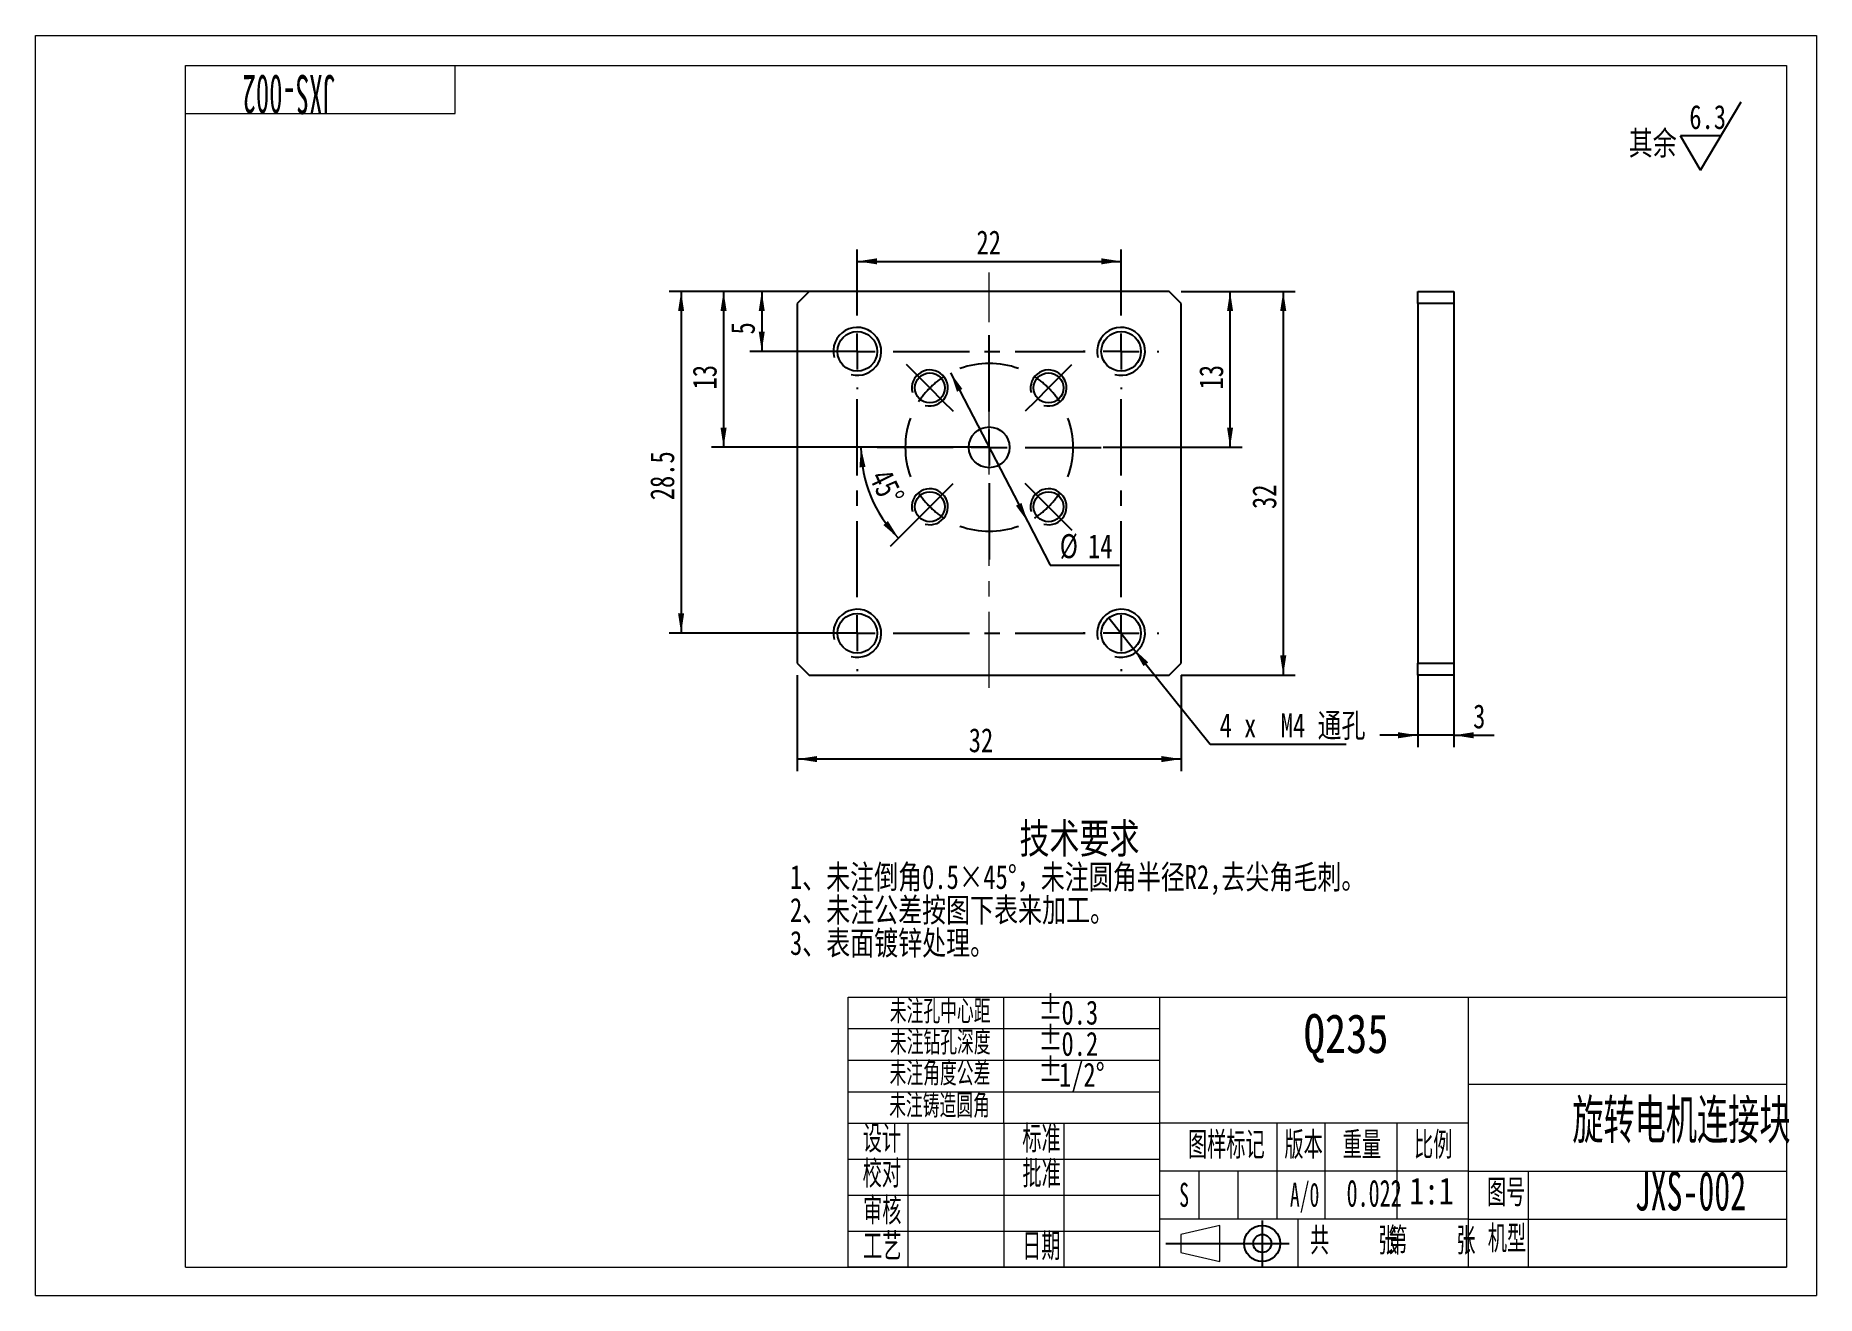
# Model space of a CAD drawing. Header units: millimetres. Extents: x 0 to 297, y 0 to 210.
import ezdxf

# ---------------------------------------------------------------- set-up
doc = ezdxf.new("R2010")
doc.units = ezdxf.units.MM
doc.linetypes.add('CENTERX2', pattern=[20.32, 12.7, -2.54, 2.54, -2.54])
for name, color, linetype in [('02', 1, 'Continuous'), ('05', 4, 'CENTERX2'), ('06', 5, 'Continuous'), ('12', 3, 'Continuous')]:
    doc.layers.add(name, color=color, linetype=linetype)
doc.styles.add('SLDTEXTSTYLE0', font='HYSWLONGFANGSONG.TTF', dxfattribs={"bigfont": 'bigfont'})
doc.styles.add('SLDTEXTSTYLE1', font='HYSWLONGFANGSONG.TTF')
doc.styles.add('SLDTEXTSTYLE2', font='HYSWLONGFANGSONG.TTF', dxfattribs={"width": 0.8, "bigfont": 'bigfont'})
doc.styles.add('SLDTEXTSTYLE3', font='仿宋_GB2312', dxfattribs={"width": 0.8})
doc.styles.add('SLDTEXTSTYLE4', font='HYSWLONGFANGSONG.TTF', dxfattribs={"width": 0.67})
doc.styles.add('SLDTEXTSTYLE5', font='HYSWLONGFANGSONG.TTF', dxfattribs={"width": 0.8})
doc.dimstyles.new('SLDDIMSTYLE0', dxfattribs={"dimtxt": 4, "dimasz": 3.302, "dimexe": 0, "dimexo": 0.0625, "dimgap": 1, "dimtad": 2, "dimlfac": 0.5, "dimrnd": 1e-09, "dimzin": 12, "dimdsep": 46, "dimtxsty": 'SLDTEXTSTYLE1', "dimsah": 1, "dimcen": 0.09, "dimadec": 0, "dimazin": 3, "dimtfac": 1, "dimtofl": 0, "dimtmove": 0, "dimatfit": 3, "dimfxl": 0, "dimfrac": 2, "dimtolj": 1, "dimtzin": 12, "dimarcsym": 0})
doc.dimstyles.new('SLDDIMSTYLE1', dxfattribs={"dimtxt": 4, "dimasz": 3.302, "dimexe": 0, "dimexo": 0.0625, "dimgap": 1, "dimtad": 0, "dimtih": 1, "dimtoh": 1, "dimlfac": 0.5, "dimrnd": 1e-09, "dimzin": 12, "dimdsep": 46, "dimtxsty": 'SLDTEXTSTYLE1', "dimsah": 1, "dimcen": 0, "dimadec": 0, "dimazin": 3, "dimtfac": 1, "dimtmove": 0, "dimatfit": 3, "dimfxl": 0, "dimfrac": 2, "dimtolj": 1, "dimtzin": 12, "dimarcsym": 0})
doc.dimstyles.new('SLDDIMSTYLE2', dxfattribs={"dimtxt": 4, "dimasz": 3.302, "dimexe": 0, "dimexo": 0.0625, "dimgap": 1, "dimtad": 2, "dimdec": 4, "dimlfac": 0.5, "dimzin": 12, "dimdsep": 46, "dimtxsty": 'SLDTEXTSTYLE1', "dimsah": 1, "dimcen": 0.09, "dimadec": 0, "dimazin": 3, "dimtfac": 1, "dimtdec": 0, "dimtofl": 0, "dimtmove": 0, "dimatfit": 3, "dimfxl": 0, "dimfrac": 2, "dimtolj": 1, "dimtzin": 12, "dimarcsym": 0})
doc.dimstyles.new('SLDDIMSTYLE3', dxfattribs={"dimtxt": 4, "dimasz": 3.302, "dimexe": 0, "dimexo": 0.0625, "dimgap": 1, "dimtad": 0, "dimtih": 1, "dimtoh": 1, "dimdec": 0, "dimlfac": 0.5, "dimrnd": 1e-09, "dimzin": 12, "dimdsep": 46, "dimtxsty": 'SLDTEXTSTYLE1', "dimblk1": 'NONE', "dimsah": 1, "dimcen": 0, "dimadec": 0, "dimazin": 3, "dimtfac": 1, "dimtmove": 0, "dimatfit": 3, "dimldrblk": 'NONE', "dimfxl": 0, "dimfrac": 2, "dimtolj": 1, "dimtzin": 12, "dimarcsym": 0})
doc.dimstyles.new('SLDDIMSTYLE4', dxfattribs={"dimtxt": 4, "dimasz": 3.302, "dimexe": 0, "dimexo": 0.0625, "dimgap": 1, "dimtad": 2, "dimlfac": 0.5, "dimrnd": 1e-09, "dimzin": 12, "dimdsep": 46, "dimtxsty": 'SLDTEXTSTYLE1', "dimsah": 1, "dimcen": 0.09, "dimadec": 0, "dimazin": 3, "dimtfac": 1, "dimtmove": 0, "dimatfit": 0, "dimfxl": 0, "dimfrac": 2, "dimtolj": 1, "dimtzin": 12, "dimarcsym": 0})

# ---------------------------------------------------------------- blocks, each defined once
blk = doc.blocks.new('块2')
at = {"color": 7, "linetype": 'Continuous', "lineweight": 15}
for p, q in [((265.02, 12.24), (258.52, 10.74)), ((265.02, 6.24), (265.02, 12.24)), ((258.52, 10.74), (258.52, 7.74)), ((258.52, 7.74), (265.02, 6.24))]:
    blk.add_line(p, q, dxfattribs=at)
for p, q in [((272.1, 13.04), (272.1, 5.42)), ((256.01, 9.24), (276.57, 9.24))]:
    blk.add_line(p, q)
for radius in [3, 1.5]:
    blk.add_circle((272.1, 9.24), radius)
blk = doc.blocks.new('SW_NOTE_0')
at = {"layer": '12', "color": 0, "attachment_point": 1, "style": 'SLDTEXTSTYLE0'}
for s, insert, char_height in [('\\M+18B5A术\\M+19776\\M+18B81', (0, 6.45), 5), ('1\\M+18141\\M+196A2\\M+1928D\\M+1937C\\M+18A700.5\\M+1817E45\\M+1818B\\M+18143\\M+196A2\\M+1928D圆\\M+18A70\\M+194BC\\M+18C61R2,\\M+18B8E\\M+190EB\\M+18A70\\M+196D1\\M+18E68\\M+18142', (-38.28, -0.47), 4), ('2\\M+18141\\M+196A2\\M+1928D\\M+18CF6\\M+18DB7\\M+188C2图\\M+189BA\\M+1955C\\M+19788\\M+189C1\\M+18D48\\M+18142', (-38.28, -5.97), 4), ('3\\M+18141\\M+1955C\\M+196CA镀锌处\\M+1979D\\M+18142', (-38.28, -11.47), 4)]:
    blk.add_mtext(s, dxfattribs=dict(at, insert=insert, char_height=char_height))
blk = doc.blocks.new('SW_SFSYMBOL_0')
at = {"layer": '12', "color": 0}
for p, q in [((1.88, -5.71), (8.62, 5.71)), ((1.88, -5.71), (-1.49, 0)), ((5.25, 0), (-1.49, 0))]:
    blk.add_line(p, q, dxfattribs=at)
at = {"layer": '12', "color": 0, "insert": (0, 5.16), "char_height": 4, "attachment_point": 1, "style": 'SLDTEXTSTYLE1'}
blk.add_mtext('6.3', dxfattribs=at)
blk = doc.blocks.new('_D')
at = {"layer": '12'}
for p, q in [((191.05, 167.37), (210.09, 167.37)), ((208.09, 167.37), (208.09, 103.37)), ((191.05, 103.37), (210.09, 103.37))]:
    blk.add_line(p, q, dxfattribs=at)
for points in [[(208.09, 167.37), (207.58, 164.07), (208.6, 164.07)], [(208.09, 103.37), (208.6, 106.67), (207.58, 106.67)]]:
    blk.add_solid(points, dxfattribs=at)
at = {"layer": '12', "insert": (202.93, 131.09, -3), "char_height": 4, "attachment_point": 1, "rotation": 90, "style": 'SLDTEXTSTYLE1'}
blk.add_mtext('32', dxfattribs=at)
blk = doc.blocks.new('_D_1')
at = {"layer": '12'}
for p, q in [((127.05, 103.37), (127.05, 87.4)), ((191.05, 103.37), (191.05, 87.4)), ((191.05, 89.4), (127.05, 89.4))]:
    blk.add_line(p, q, dxfattribs=at)
for points in [[(127.05, 89.4), (130.35, 88.89), (130.35, 89.91)], [(191.05, 89.4), (187.75, 89.91), (187.75, 88.89)]]:
    blk.add_solid(points, dxfattribs=at)
at = {"layer": '12', "insert": (155.64, 94.55, -3), "char_height": 4, "attachment_point": 1, "style": 'SLDTEXTSTYLE1'}
blk.add_mtext('32', dxfattribs=at)
blk = doc.blocks.new('_D_2')
at = {"layer": '12'}
for p, q in [((191.05, 167.37), (201.22, 167.37)), ((199.22, 141.37), (199.22, 167.37)), ((178.05, 141.37), (201.22, 141.37))]:
    blk.add_line(p, q, dxfattribs=at)
for points in [[(199.22, 167.37), (198.72, 164.07), (199.73, 164.07)], [(199.22, 141.37), (199.73, 144.67), (198.72, 144.67)]]:
    blk.add_solid(points, dxfattribs=at)
at = {"layer": '12', "insert": (194.07, 151.02, -3), "char_height": 4, "attachment_point": 1, "rotation": 90, "style": 'SLDTEXTSTYLE1'}
blk.add_mtext('13', dxfattribs=at)
blk = doc.blocks.new('_D_3')
at = {"layer": '12'}
for p, q in [((152.61, 153.8), (165.49, 128.94)), ((165.49, 128.94), (169.23, 121.73)), ((169.23, 121.73), (180.78, 121.73))]:
    blk.add_line(p, q, dxfattribs=at)
for points in [[(152.61, 153.8), (153.68, 150.63), (154.58, 151.1)], [(165.49, 128.94), (164.43, 132.1), (163.52, 131.64)]]:
    blk.add_solid(points, dxfattribs=at)
at = {"layer": '12', "char_height": 4, "attachment_point": 1, "style": 'SLDTEXTSTYLE1'}
for s, insert in [('%%c', (170.82, 126.9, 3)), ('14', (175.52, 126.89, 3))]:
    blk.add_mtext(s, dxfattribs=dict(at, insert=insert))
blk = doc.blocks.new('_D_4')
at = {"layer": '12'}
for p, q in [((137.05, 163.67), (137.05, 174.37)), ((137.05, 172.37), (181.05, 172.37)), ((181.05, 163.67), (181.05, 174.37))]:
    blk.add_line(p, q, dxfattribs=at)
for points in [[(137.05, 172.37), (140.35, 171.87), (140.35, 172.88)], [(181.05, 172.37), (177.75, 172.88), (177.75, 171.87)]]:
    blk.add_solid(points, dxfattribs=at)
at = {"layer": '12', "insert": (156.93, 177.53, 3), "char_height": 4, "attachment_point": 1, "style": 'SLDTEXTSTYLE1'}
blk.add_mtext('22', dxfattribs=at)
blk = doc.blocks.new('_D_5')
at = {"layer": '12'}
for p, q in [((129.05, 167.37), (119.12, 167.37)), ((121.12, 167.37), (121.12, 157.37)), ((137.05, 157.37), (119.12, 157.37))]:
    blk.add_line(p, q, dxfattribs=at)
for points in [[(121.12, 167.37), (120.61, 164.07), (121.62, 164.07)], [(121.12, 157.37), (121.62, 160.67), (120.61, 160.67)]]:
    blk.add_solid(points, dxfattribs=at)
at = {"layer": '12', "insert": (115.96, 160.19, -3), "char_height": 4, "attachment_point": 1, "rotation": 90, "style": 'SLDTEXTSTYLE1'}
blk.add_mtext('5', dxfattribs=at)
blk = doc.blocks.new('_D_6')
at = {"layer": '12'}
for p, q in [((129.05, 167.37), (112.75, 167.37)), ((114.75, 167.37), (114.75, 141.37)), ((159.05, 141.37), (112.75, 141.37))]:
    blk.add_line(p, q, dxfattribs=at)
for points in [[(114.75, 167.37), (114.24, 164.07), (115.26, 164.07)], [(114.75, 141.37), (115.26, 144.67), (114.24, 144.67)]]:
    blk.add_solid(points, dxfattribs=at)
at = {"layer": '12', "insert": (109.59, 151.02, -3), "char_height": 4, "attachment_point": 1, "rotation": 90, "style": 'SLDTEXTSTYLE1'}
blk.add_mtext('13', dxfattribs=at)
blk = doc.blocks.new('_D_7')
at = {"layer": '12'}
for p, q in [((129.05, 167.37), (105.67, 167.37)), ((107.67, 167.37), (107.67, 110.37)), ((137.05, 110.37), (105.67, 110.37))]:
    blk.add_line(p, q, dxfattribs=at)
for points in [[(107.67, 167.37), (107.16, 164.07), (108.17, 164.07)], [(107.67, 110.37), (108.17, 113.67), (107.16, 113.67)]]:
    blk.add_solid(points, dxfattribs=at)
at = {"layer": '12', "insert": (102.51, 132.55, -3), "char_height": 4, "attachment_point": 1, "rotation": 90, "style": 'SLDTEXTSTYLE1'}
blk.add_mtext('28.5', dxfattribs=at)
blk = doc.blocks.new('_D_8')
at = {"layer": '12'}
for p, q in [((140.05, 141.37), (135.66, 141.37)), ((145.26, 127.58), (142.51, 124.83))]:
    blk.add_line(p, q, dxfattribs=at)
blk.add_arc((159.05, 141.37), 21.39, 180, 225, dxfattribs=at)
for points in [[(137.66, 141.37), (137.41, 138.04), (138.42, 138.11)], [(143.93, 126.24), (142.16, 129.08), (141.39, 128.42)]]:
    blk.add_solid(points, dxfattribs=at)
at = {"layer": '12', "insert": (142.55, 138.13, -3), "char_height": 4, "attachment_point": 1, "rotation": 296.2068, "style": 'SLDTEXTSTYLE1'}
blk.add_mtext('45°', dxfattribs=at)
blk = doc.blocks.new('_D_9')
at = {"layer": '12'}
for p, q in [((178.99, 112.94), (183.12, 107.79)), ((183.12, 107.79), (195.89, 91.86)), ((195.89, 91.86), (218.6, 91.86))]:
    blk.add_line(p, q, dxfattribs=at)
blk.add_solid([(183.12, 107.79), (184.78, 104.9), (185.58, 105.53)], dxfattribs=at)
at = {"layer": '12', "insert": (197.48, 97.02, -3), "char_height": 4, "attachment_point": 1, "style": 'SLDTEXTSTYLE0'}
blk.add_mtext('4 x  M4 \\M+192CA\\M+18D45', dxfattribs=at)
blk = doc.blocks.new('_NONE')
blk = doc.blocks.new('SW_CENTERMARKSYMBOL_0')
at = {"layer": '05', "color": 0}
for p, q in [((-9.9, 15.9), (-9.9, 28.9)), ((-21.92, 21.92), (-23.69, 23.69)), ((-19.8, 19.8), (-21.92, 21.92)), ((0, 19.8), (2.12, 21.92)), ((2.12, 21.92), (3.89, 23.69)), ((-19.8, 19.8), (-17.68, 17.68)), ((0, 19.8), (-2.12, 17.68)), ((-17.68, 17.68), (-15.91, 15.91)), ((-2.12, 17.68), (-3.89, 15.91)), ((-9.9, 9.9), (-9.9, 12.9)), ((-15.9, 9.9), (-28.9, 9.9)), ((-9.9, 9.9), (-12.9, 9.9)), ((-9.9, 9.9), (-9.9, 6.9)), ((-9.9, 9.9), (-6.9, 9.9)), ((-3.9, 9.9), (9.1, 9.9)), ((-17.68, 2.12), (-15.91, 3.89)), ((-9.9, 3.9), (-9.9, -9.1)), ((-2.12, 2.12), (-3.89, 3.89)), ((-19.8, 0), (-21.92, -2.12)), ((-19.8, 0), (-17.68, 2.12)), ((0, 0), (-2.12, 2.12)), ((0, 0), (2.12, -2.12)), ((-21.92, -2.12), (-23.69, -3.89)), ((2.12, -2.12), (3.89, -3.89))]:
    blk.add_line(p, q, dxfattribs=at)
for start, end in [(69.5553, 110.4447), (122.7223, 135), (45, 57.2777), (135, 147.2777), (32.7223, 45), (159.5553, 200.4447), (339.5553, 20.4447), (212.7223, 225), (302.7223, 315), (315, 327.2777), (225, 237.2777), (249.5553, 290.4447)]:
    blk.add_arc((-9.9, 9.9), 14, start, end, dxfattribs=at)
blk = doc.blocks.new('SW_CENTERMARKSYMBOL_1')
at = {"layer": '05', "color": 0}
for p, q in [((0, 6), (0, 6.3)), ((0, 0), (0, 3)), ((-6, 0), (-6.3, 0)), ((0, 0), (-3, 0)), ((0, 0), (0, -3)), ((0, 0), (3, 0)), ((6, 0), (6.3, 0)), ((0, -6), (0, -6.3))]:
    blk.add_line(p, q, dxfattribs=at)
blk = doc.blocks.new('SW_CENTERMARKSYMBOL_2')
at = {"layer": '05', "color": 0}
for p, q in [((0, 6), (0, 6.3)), ((0, 0), (0, 3)), ((-6, 0), (-6.3, 0)), ((0, 0), (-3, 0)), ((0, 0), (0, -3)), ((0, 0), (3, 0)), ((6, 0), (6.3, 0)), ((0, -6), (0, -6.3))]:
    blk.add_line(p, q, dxfattribs=at)
blk = doc.blocks.new('SW_CENTERMARKSYMBOL_3')
at = {"layer": '05', "color": 0}
for p, q in [((0, 6), (0, 6.3)), ((0, 0), (0, 3)), ((-6, 0), (-6.3, 0)), ((0, 0), (-3, 0)), ((0, 0), (0, -3)), ((0, 0), (3, 0)), ((6, 0), (6.3, 0)), ((0, -6), (0, -6.3))]:
    blk.add_line(p, q, dxfattribs=at)
blk = doc.blocks.new('SW_CENTERMARKSYMBOL_4')
at = {"layer": '05', "color": 0}
for p, q in [((0, 6), (0, 6.3)), ((0, 0), (0, 3)), ((-6, 0), (-6.3, 0)), ((0, 0), (-3, 0)), ((0, 0), (0, -3)), ((0, 0), (3, 0)), ((6, 0), (6.3, 0)), ((0, -6), (0, -6.3))]:
    blk.add_line(p, q, dxfattribs=at)
blk = doc.blocks.new('SW_CENTERMARKSYMBOL_5')
at = {"layer": '05', "color": 0}
for p, q in [((0, 6), (0, 6.3)), ((44, 6), (44, 6.3)), ((0, 0), (0, 3)), ((44, 0), (44, 3)), ((-6, 0), (-6.3, 0)), ((0, 0), (-3, 0)), ((0, 0), (0, -3)), ((0, 0), (3, 0)), ((6, 0), (38, 0)), ((44, 0), (41, 0)), ((44, 0), (44, -3)), ((44, 0), (47, 0)), ((50, 0), (50.3, 0)), ((0, -41), (0, -6)), ((44, -41), (44, -6)), ((0, -47), (0, -44)), ((44, -47), (44, -44)), ((-6, -47), (-6.3, -47)), ((0, -47), (-3, -47)), ((0, -47), (0, -50)), ((0, -47), (3, -47)), ((6, -47), (38, -47)), ((44, -47), (41, -47)), ((44, -47), (44, -50)), ((44, -47), (47, -47)), ((50, -47), (50.3, -47)), ((0, -53), (0, -53.3)), ((44, -53), (44, -53.3))]:
    blk.add_line(p, q, dxfattribs=at)
blk = doc.blocks.new('_D_10')
at = {"layer": '12'}
for p, q in [((230.55, 103.37), (230.55, 91.37)), ((236.55, 103.37), (236.55, 91.37)), ((230.55, 93.37), (224.2, 93.37)), ((236.55, 93.37), (230.55, 93.37)), ((236.55, 93.37), (243.27, 93.37))]:
    blk.add_line(p, q, dxfattribs=at)
for points in [[(230.55, 93.37), (227.24, 93.88), (227.24, 92.86)], [(236.55, 93.37), (239.85, 92.86), (239.85, 93.88)]]:
    blk.add_solid(points, dxfattribs=at)
at = {"layer": '12', "insert": (239.76, 98.52), "char_height": 4, "attachment_point": 1, "style": 'SLDTEXTSTYLE1'}
blk.add_mtext('3', dxfattribs=at)

msp = doc.modelspace()

# ---------------------------------------------------------------- linework, layer by layer
at = {"color": 7, "linetype": 'CENTERX2', "lineweight": 0, "true_color": 0xffffff}
msp.add_line((159.05079, 101.26921), (159.05079, 170.53013), dxfattribs=at)
for p, q in [((129.05079, 167.36722), (127.05079, 165.36722)), ((189.05079, 167.36722), (129.05079, 167.36722)), ((191.05079, 165.36722), (189.05079, 167.36722)), ((230.54669, 167.36722), (236.54669, 167.36722)), ((230.54669, 165.36722), (230.54669, 167.36722)), ((236.54669, 167.36722), (236.54669, 165.36722)), ((127.05079, 165.36722), (127.05079, 105.36722)), ((191.05079, 105.36722), (191.05079, 165.36722)), ((236.54669, 165.36722), (230.54669, 165.36722)), ((230.54669, 165.36722), (230.54669, 105.36722)), ((236.54669, 165.36722), (236.54669, 105.36722)), ((127.05079, 105.36722), (129.05079, 103.36722)), ((189.05079, 103.36722), (191.05079, 105.36722)), ((230.54669, 103.36722), (230.54669, 105.36722)), ((230.54669, 105.36722), (236.54669, 105.36722)), ((236.54669, 105.36722), (236.54669, 103.36722)), ((129.05079, 103.36722), (189.05079, 103.36722)), ((236.54669, 103.36722), (230.54669, 103.36722))]:
    msp.add_line(p, q)
for centre, radius in [((137.05079, 157.36722), 3.3), ((181.05079, 157.36722), 3.3), ((149.1513, 151.26671), 2.5), ((168.95029, 151.26671), 2.5), ((159.05079, 141.36722), 3.4), ((149.1513, 131.46772), 2.5), ((168.95029, 131.46772), 2.5), ((137.05079, 110.36722), 3.3), ((181.05079, 110.36722), 3.3)]:
    msp.add_circle(centre, radius)
at = {"layer": '02'}
for centre, radius in [((137.05079, 157.36722), 4), ((181.05079, 157.36722), 4), ((149.1513, 151.26671), 3), ((168.95029, 151.26671), 3), ((149.1513, 131.46772), 3), ((168.95029, 131.46772), 3), ((137.05079, 110.36722), 4), ((181.05079, 110.36722), 4)]:
    msp.add_arc(centre, radius, 255, 195, dxfattribs=at)
at = {"layer": '06', "color": 5, "linetype": 'Continuous', "lineweight": 0, "true_color": 0x0000ff}
for p, q in [((0.01076, 0), (0.01076, 210)), ((0.01076, 210), (297.01076, 210)), ((297.01076, 210), (297.01076, 0)), ((25.01076, 4.69251), (25.01076, 205)), ((25.01076, 205), (292.01076, 205)), ((70.01076, 197), (70.01076, 205)), ((292.01076, 205), (292.01076, 4.69251)), ((25.01076, 197), (70.01076, 197)), ((135.51076, 4.69251), (135.51076, 49.69251)), ((135.51076, 49.69251), (292.01076, 49.69251)), ((161.51076, 28.69251), (161.51076, 49.69251)), ((187.51076, 4.69251), (187.51076, 49.69251)), ((239.01076, 4.69251), (239.01076, 49.69251)), ((292.01076, 49.69251), (292.01076, 4.69251)), ((187.51076, 44.44251), (135.51076, 44.44251)), ((135.51076, 39.19251), (187.51076, 39.19251)), ((135.51076, 33.94251), (187.51076, 33.94251)), ((239.01076, 35.19251), (292.01076, 35.19251)), ((135.51076, 28.69251), (187.51076, 28.69251)), ((145.51076, 4.69251), (145.51076, 28.69251)), ((161.51076, 28.69251), (161.51076, 4.69251)), ((171.51076, 28.69251), (171.51076, 4.69251)), ((239.01076, 28.69251), (187.51076, 28.69251)), ((207.01076, 28.69251), (207.01076, 12.69251)), ((215.01076, 28.69251), (215.01076, 12.69251)), ((227.01076, 28.69251), (227.01076, 12.69251)), ((135.51076, 22.69251), (187.51076, 22.69251)), ((239.01076, 20.69251), (187.51076, 20.69251)), ((194.01076, 20.69251), (194.01076, 12.69251)), ((200.51076, 20.69251), (200.51076, 12.69251)), ((239.01076, 20.69251), (292.01076, 20.69251)), ((249.01076, 4.69251), (249.01076, 20.69251)), ((135.51076, 16.69251), (187.51076, 16.69251)), ((239.01076, 12.69251), (187.51076, 12.69251)), ((210.51076, 12.69251), (210.51076, 4.69251)), ((239.01076, 12.69251), (292.01076, 12.69251)), ((135.51076, 10.69251), (187.51076, 10.69251)), ((25.01076, 4.69251), (292.01076, 4.69251)), ((292.01076, 4.69251), (135.51076, 4.69251)), ((0.01076, 0), (297.01076, 0))]:
    msp.add_line(p, q, dxfattribs=at)

# ---------------------------------------------------------------- block references
msp.add_blockref('块2', (-67.51307, -0.58074))
at = {"layer": '05'}
for name, p in [('SW_CENTERMARKSYMBOL_4', (137.05079, 157.36722)), ('SW_CENTERMARKSYMBOL_5', (137.05079, 157.36722)), ('SW_CENTERMARKSYMBOL_3', (181.05079, 157.36722)), ('SW_CENTERMARKSYMBOL_0', (168.95029, 131.46772)), ('SW_CENTERMARKSYMBOL_2', (137.05079, 110.36722)), ('SW_CENTERMARKSYMBOL_1', (181.05079, 110.36722))]:
    msp.add_blockref(name, p, dxfattribs=at)
at = {"layer": '12'}
for name, p in [('SW_SFSYMBOL_0', (275.82027, 193.27426)), ('SW_NOTE_0', (164.10574, 72.22268))]:
    msp.add_blockref(name, p, dxfattribs=at)

# ---------------------------------------------------------------- texts
at = {"layer": '12', "insert": (42.30678, 196.91694), "char_height": 6.5, "attachment_point": 2, "rotation": 180, "style": 'SLDTEXTSTYLE4'}
msp.add_mtext('JXS-002', dxfattribs=at)
at = {"layer": '12'}
for s, insert, char_height, attachment_point, style in [('\\M+191B4\\M+1975D', (265.72049, 194.09723), 4, 1, 'SLDTEXTSTYLE0'), ('\\M+196A2\\M+1928D\\M+18D45\\M+19286\\M+19053\\M+18B97', (142.4754, 49.20449), 3.5, 1, 'SLDTEXTSTYLE2'), ('%%p', (167.22559, 50.04148), 4, 1, 'SLDTEXTSTYLE1'), ('0.3', (171.10906, 49.14683), 4, 1, 'SLDTEXTSTYLE1'), ('\\M+196A2\\M+1928D钻\\M+18D45\\M+1905B\\M+19378', (142.49193, 44.0175), 3.5, 1, 'SLDTEXTSTYLE2'), ('%%p', (167.22559, 44.93713), 4, 1, 'SLDTEXTSTYLE1'), ('Q235', (218.57807, 46.89137), 6.5, 2, 'SLDTEXTSTYLE3'), ('0.2', (171.10906, 43.93599), 4, 1, 'SLDTEXTSTYLE1'), ('\\M+196A2\\M+1928D\\M+18A70\\M+19378\\M+18CF6\\M+18DB7', (142.437, 38.85763), 3.5, 1, 'SLDTEXTSTYLE2'), ('%%p', (167.22559, 39.6645), 4, 1, 'SLDTEXTSTYLE1'), ('1/2°', (170.68058, 38.7874), 4, 1, 'SLDTEXTSTYLE1'), ('\\M+196A2\\M+1928D铸\\M+191A2圆\\M+18A70', (142.36846, 33.51559), 3.5, 1, 'SLDTEXTSTYLE2'), ('\\M+190F9转电\\M+18AF7连\\M+190DA块', (274.50498, 32.56088), 6.5, 2, 'SLDTEXTSTYLE2'), ('设计', (137.95252, 28.24332), 4, 1, 'SLDTEXTSTYLE2'), ('标\\M+18F79', (164.57777, 28.24332), 4, 1, 'SLDTEXTSTYLE2'), ('图样标记', (192.2019, 27.19899), 4, 1, 'SLDTEXTSTYLE2'), ('\\M+194C5\\M+1967B', (208.28645, 27.19899), 4, 1, 'SLDTEXTSTYLE2'), ('\\M+18F64\\M+197CA', (218.0106, 27.19899), 4, 1, 'SLDTEXTSTYLE2'), ('\\M+194E4\\M+197E1', (229.91091, 27.19899), 4, 1, 'SLDTEXTSTYLE2'), ('\\M+18D5A对', (137.94363, 22.39978), 4, 1, 'SLDTEXTSTYLE2'), ('\\M+194E1\\M+18F79', (164.58888, 22.39978), 4, 1, 'SLDTEXTSTYLE2'), ('S', (191.55836, 18.76001), 4, 2, 'SLDTEXTSTYLE5'), ('A/0', (209.207, 18.77668), 4, 1, 'SLDTEXTSTYLE5'), ('0.022', (223.25155, 19.28024), 4.5, 2, 'SLDTEXTSTYLE5'), ('1:1', (232.82751, 19.66149), 4.5, 2, 'SLDTEXTSTYLE3'), ('图\\M+18D86', (242.06795, 19.28557), 4, 1, 'SLDTEXTSTYLE2'), ('JXS-002', (276.00497, 20.65327), 6.5, 2, 'SLDTEXTSTYLE5'), ('审\\M+18A6A', (138.01807, 16.24881), 4, 1, 'SLDTEXTSTYLE2'), ('\\M+18AF7\\M+18C5E', (242.20239, 11.58969), 4, 1, 'SLDTEXTSTYLE2'), ('\\M+18D48艺', (138.0203, 10.30481), 4, 1, 'SLDTEXTSTYLE2'), ('\\M+193FA\\M+18AFA', (164.54999, 10.30481), 4, 1, 'SLDTEXTSTYLE2'), ('\\M+18BA4     张', (212.57393, 11.23885), 4, 1, 'SLDTEXTSTYLE2'), ('\\M+191E6     张', (225.60763, 11.23885), 4, 1, 'SLDTEXTSTYLE2')]:
    msp.add_mtext(s, dxfattribs=dict(at, insert=insert, char_height=char_height, attachment_point=attachment_point, style=style))

# ---------------------------------------------------------------- dimensions: what is measured, and where the dimension line sits
for base, p1, p2, dimstyle, picture, middle in [((181.05079, 174.84868), (137.05079, 157.36722), (181.05079, 157.36722), 'SLDDIMSTYLE0', '_D_4', (159.5565, 174.84868)), ((127.05079, 91.87204), (191.05079, 103.36722), (127.05079, 103.36722), 'SLDDIMSTYLE0', '_D_1', (158.27048, 91.87204)), ((230.54669, 93.36722), (236.54669, 103.36722), (230.54669, 103.36722), 'SLDDIMSTYLE4', '_D_10', (241.51588, 93.36722))]:
    dim = msp.add_linear_dim(base=base, p1=p1, p2=p2, dimstyle=dimstyle, dxfattribs=at)
    dim.commit()
    dim.dimension.update_dxf_attribs({"geometry": picture, "text_midpoint": middle, "dimtype": 160})
for base, p1, p2, picture, middle in [((107.66629, 110.36722), (129.05079, 167.36722), (137.05079, 110.36722), '_D_7', (107.66629, 136.92869)), ((114.75068, 141.36722), (129.05079, 167.36722), (159.05079, 141.36722), '_D_6', (114.75068, 153.64751)), ((121.11676, 157.36722), (129.05079, 167.36722), (137.05079, 157.36722), '_D_5', (121.11676, 161.94406)), ((196.74838, 167.36722), (159.05079, 141.36722), (191.05079, 167.36722), '_D_2', (196.74838, 153.64751)), ((205.61538, 103.36722), (191.05079, 167.36722), (191.05079, 103.36722), '_D', (205.61538, 133.72543))]:
    dim = msp.add_linear_dim(base=base, p1=p1, p2=p2, angle=90, dimstyle='SLDDIMSTYLE0', dxfattribs=at)
    dim.commit()
    dim.dimension.update_dxf_attribs({"geometry": picture, "text_midpoint": middle, "dimtype": 160})
dim = msp.add_diameter_dim_2p(p1=(165.49425, 128.93815), p2=(152.60733, 153.79629), dimstyle='SLDDIMSTYLE1', dxfattribs=at)
dim.commit()
dim.dimension.update_dxf_attribs({"geometry": '_D_3', "text_midpoint": (175.80043, 124.97716), "dimtype": 163})
dim = msp.add_angular_dim_2l(base=(139.28809, 133.18124), line1=((178.05079, 141.36722), (140.05079, 141.36722)), line2=((145.26221, 127.57864), (153.04038, 135.35681)), dimstyle='SLDDIMSTYLE2', dxfattribs=at)
dim.commit()
dim.dimension.update_dxf_attribs({"geometry": '_D_8', "text_midpoint": (139.85867, 131.92068), "dimtype": 162})
dim = msp.add_diameter_dim_2p(p1=(178.98624, 112.94164), p2=(183.11534, 107.7928), text='<> x  M4 通孔\\P', dimstyle='SLDDIMSTYLE3', override={"dimpost": '<>'}, dxfattribs=at)
dim.commit()
dim.dimension.update_dxf_attribs({"geometry": '_D_9', "text_midpoint": (208.03946, 94.33479), "dimtype": 163})

doc.saveas('drawing.dxf')
